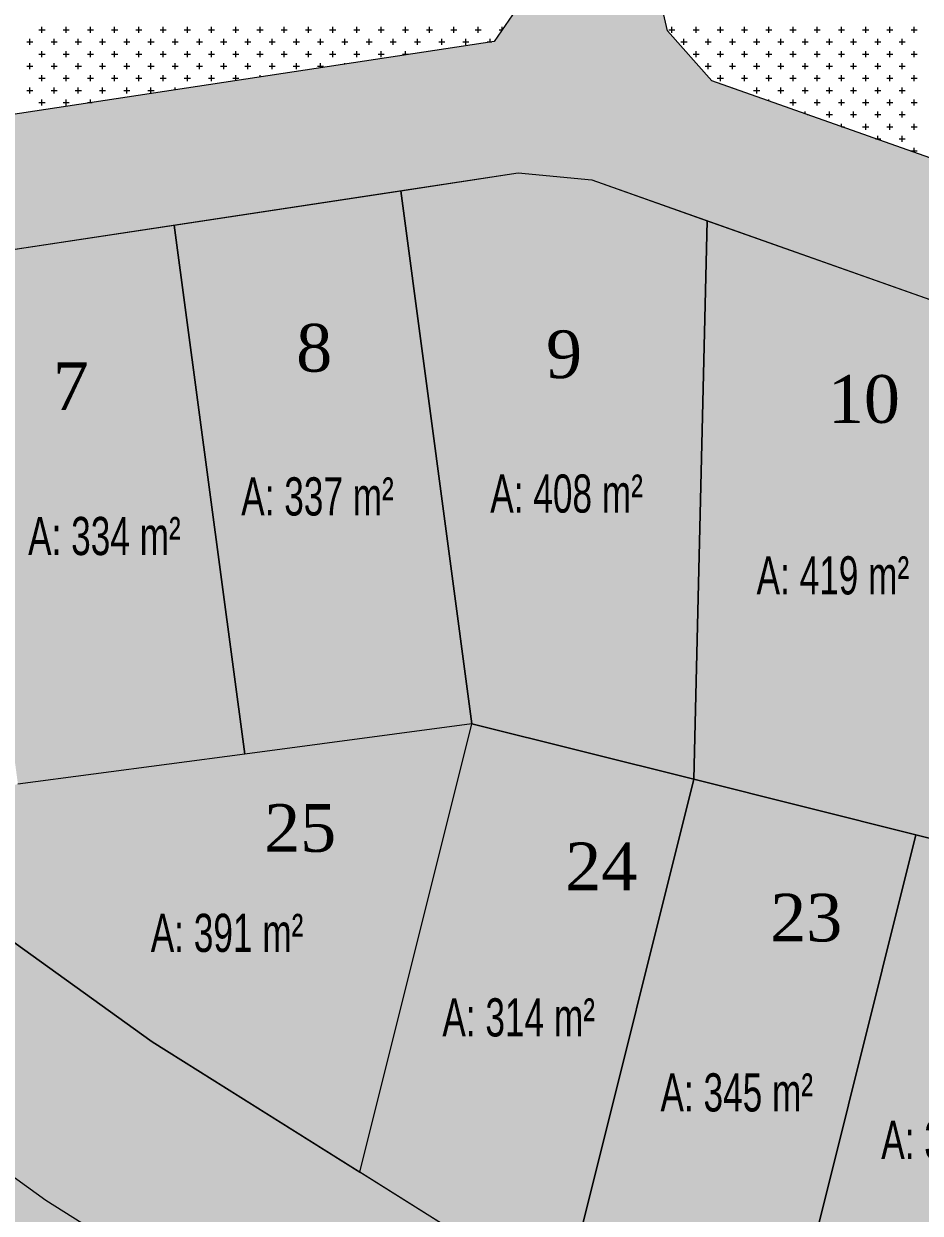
# Model space of a CAD drawing. Header units: metres. Extents: x 476631 to 477421, y 4483749 to 4484052.
# Drawn here: x 476904.5 to 476951.5, y 4483902.8 to 4483965.2 of the extents above; entities that cross this region are included whole.
import ezdxf

# ---------------------------------------------------------------- set-up
doc = ezdxf.new("R2010")
doc.units = ezdxf.units.M
for name, color, linetype, lineweight in [('M2', 1, 'Continuous', 25), ('PL_PARK', 97, 'Continuous', 0), ('serbest', 10, 'Continuous', 0), ('TK_PARSEL', 1, 'Continuous', 0), ('ZC_10', 1, 'Continuous', 0)]:
    doc.layers.add(name, color=color, linetype=linetype, lineweight=lineweight)
doc.styles.add('M2', font='', dxfattribs={"width": 0.9, "height": 12})
doc.styles.get("Standard").update_dxf_attribs({"font": 'TimesNewRoman.ttf'})
doc.styles.get('M2').set_extended_font_data('Swis721 LtCn BT')

msp = doc.modelspace()

# ---------------------------------------------------------------- hatches: boundary and pattern name
at = {"layer": 'M2', "true_color": 0x636466}
h = msp.add_hatch(color=251, dxfattribs=at)
h.dxf.hatch_style = 1
h.paths.add_polyline_path([(476934.864, 4483980.005), (476936.422, 4483981.879), (476925.226, 4483981.961), (476927.658, 4483980.153), (476930.716, 4483966.505), (476929.175, 4483964.253), (476880.118, 4483956.817), (476871.379, 4483952.416), (476882.27, 4483950.064), (476900.55, 4483952.835), (476930.438, 4483957.365), (476938.268, 4483964.815)])
h = msp.add_hatch(color=251, dxfattribs=at)
h.dxf.hatch_style = 1
h.paths.add_polyline_path([(476978.377, 4483951.865), (476968.979, 4483952.188), (476968.847, 4483952.193), (476940.59, 4483962.196), (476938.268, 4483964.815), (476930.438, 4483957.365), (476934.301, 4483956.997), (476954.868, 4483949.716), (476967.528, 4483945.234), (476979.215, 4483944.832)])
h = msp.add_hatch(color=251, dxfattribs=at)
h.dxf.hatch_style = 1
h.paths.add_polyline_path([(476894.309, 4483923.991), (476867.61, 4483925.541), (476867.379, 4483925.396), (476865.334, 4483912.305), (476868.356, 4483911.873), (476880.406, 4483913.363), (476881.074, 4483914.742), (476890.831, 4483914.176), (476902.647, 4483905.688), (476905.679, 4483903.511), (476931.627, 4483887.2), (476935.348, 4483896.673), (476911.262, 4483911.813)])
at = {"layer": 'serbest'}
h = msp.add_hatch(color=4, dxfattribs=at)
h.dxf.hatch_style = 1
h.paths.add_polyline_path([(476940.341, 4483954.859), (476934.301, 4483956.997), (476930.438, 4483957.365), (476924.283, 4483956.432), (476928.008, 4483928.481), (476939.65, 4483925.573)])
h = msp.add_hatch(color=4, dxfattribs=at)
h.dxf.hatch_style = 1
h.paths.add_polyline_path([(476924.283, 4483956.432), (476912.417, 4483954.633), (476916.113, 4483926.896), (476928.008, 4483928.481)])
h = msp.add_hatch(color=4, dxfattribs=at)
h.dxf.hatch_style = 1
h.paths.add_polyline_path([(476954.868, 4483949.716), (476940.341, 4483954.859), (476939.65, 4483925.573), (476951.292, 4483922.664), (476954.253, 4483921.924)])
h = msp.add_hatch(color=4, dxfattribs=at)
h.dxf.hatch_style = 1
h.paths.add_polyline_path([(476912.417, 4483954.633), (476900.55, 4483952.835), (476904.218, 4483925.311), (476916.113, 4483926.896)])
h = msp.add_hatch(color=4, dxfattribs=at)
h.dxf.hatch_style = 1
h.paths.add_polyline_path([(476928.008, 4483928.481), (476916.113, 4483926.896), (476904.218, 4483925.311), (476894.308, 4483923.991), (476911.262, 4483911.813), (476922.136, 4483904.978)])
h = msp.add_hatch(color=14, dxfattribs=at)
h.dxf.hatch_style = 1
h.paths.add_polyline_path([(476939.65, 4483925.573), (476928.008, 4483928.481), (476922.136, 4483904.978), (476932.826, 4483898.258)])
h = msp.add_hatch(color=4, dxfattribs=at)
h.dxf.hatch_style = 1
h.paths.add_polyline_path([(476951.292, 4483922.664), (476939.65, 4483925.573), (476932.826, 4483898.258), (476935.348, 4483896.673), (476944.371, 4483894.963)])
h = msp.add_hatch(color=4, dxfattribs=at)
h.dxf.hatch_style = 1
h.paths.add_polyline_path([(476962.934, 4483919.755), (476954.253, 4483921.924), (476951.292, 4483922.664), (476944.371, 4483894.963), (476956.181, 4483892.726)])
at = {"layer": 'TK_PARSEL', "true_color": 0x136734}
h = msp.add_hatch(color=116, dxfattribs=at)
h.dxf.hatch_style = 1
h.paths.add_polyline_path([(477006.818, 4483865.221), (477017.702, 4483890.503), (477016.557, 4483891.839), (476970.291, 4483879.876), (476931.627, 4483887.2), (476905.679, 4483903.511), (476902.647, 4483905.688), (476892.67, 4483889.881), (476895.43, 4483858.628), (476904.622, 4483849.343), (476940.098, 4483842.537), (476963.663, 4483842.152), (476979.4, 4483846.848), (476987.947, 4483851.53)])

# ---------------------------------------------------------------- linework, layer by layer
at = {"layer": 'PL_PARK', "color": 3}
for p, q in [((476938.268, 4483964.815), (476934.864, 4483980.005)), ((476930.716, 4483966.505), (476929.175, 4483964.253)), ((476940.59, 4483962.196), (476938.268, 4483964.815)), ((476929.175, 4483964.253), (476880.118, 4483956.817)), ((476968.847, 4483952.193), (476940.59, 4483962.196))]:
    msp.add_line(p, q, dxfattribs=at)
at = {"layer": 'PL_PARK', "color": 3, "linetype": 'Continuous'}
for p, q in [((476905.32, 4483964.87), (476905.638, 4483964.87)), ((476905.479, 4483964.711), (476905.479, 4483965.029)), ((476906.59, 4483964.87), (476906.907, 4483964.87)), ((476906.749, 4483964.711), (476906.749, 4483965.029)), ((476907.86, 4483964.87), (476908.177, 4483964.87)), ((476908.019, 4483964.711), (476908.019, 4483965.029)), ((476909.13, 4483964.87), (476909.448, 4483964.87)), ((476909.289, 4483964.711), (476909.289, 4483965.029)), ((476910.4, 4483964.87), (476910.718, 4483964.87)), ((476910.559, 4483964.711), (476910.559, 4483965.029)), ((476911.67, 4483964.87), (476911.988, 4483964.87)), ((476911.829, 4483964.711), (476911.829, 4483965.029)), ((476912.94, 4483964.87), (476913.258, 4483964.87)), ((476913.099, 4483964.711), (476913.099, 4483965.029)), ((476914.21, 4483964.87), (476914.528, 4483964.87)), ((476914.369, 4483964.711), (476914.369, 4483965.029)), ((476915.48, 4483964.87), (476915.798, 4483964.87)), ((476915.639, 4483964.711), (476915.639, 4483965.029)), ((476916.75, 4483964.87), (476917.068, 4483964.87)), ((476916.909, 4483964.711), (476916.909, 4483965.029)), ((476918.02, 4483964.87), (476918.338, 4483964.87)), ((476918.179, 4483964.711), (476918.179, 4483965.029)), ((476919.29, 4483964.87), (476919.608, 4483964.87)), ((476919.449, 4483964.711), (476919.449, 4483965.029)), ((476920.56, 4483964.87), (476920.878, 4483964.87)), ((476920.719, 4483964.711), (476920.719, 4483965.029)), ((476921.83, 4483964.87), (476922.148, 4483964.87)), ((476921.989, 4483964.711), (476921.989, 4483965.029)), ((476923.1, 4483964.87), (476923.418, 4483964.87)), ((476923.259, 4483964.711), (476923.259, 4483965.029)), ((476924.37, 4483964.87), (476924.688, 4483964.87)), ((476924.529, 4483964.711), (476924.529, 4483965.029)), ((476925.64, 4483964.87), (476925.958, 4483964.87)), ((476925.799, 4483964.711), (476925.799, 4483965.029)), ((476926.91, 4483964.87), (476927.228, 4483964.87)), ((476927.069, 4483964.711), (476927.069, 4483965.029)), ((476928.18, 4483964.87), (476928.498, 4483964.87)), ((476928.339, 4483964.711), (476928.339, 4483965.029)), ((476929.45, 4483964.87), (476929.597, 4483964.87)), ((476929.609, 4483964.887), (476929.609, 4483965.029)), ((476938.34, 4483964.87), (476938.657, 4483964.87)), ((476938.499, 4483964.711), (476938.499, 4483965.029)), ((476939.61, 4483964.87), (476939.927, 4483964.87)), ((476939.769, 4483964.711), (476939.769, 4483965.029)), ((476940.88, 4483964.87), (476941.197, 4483964.87)), ((476941.039, 4483964.711), (476941.039, 4483965.029)), ((476942.15, 4483964.87), (476942.467, 4483964.87)), ((476942.309, 4483964.711), (476942.309, 4483965.029)), ((476943.42, 4483964.87), (476943.737, 4483964.87)), ((476943.579, 4483964.711), (476943.579, 4483965.029)), ((476944.69, 4483964.87), (476945.007, 4483964.87)), ((476944.849, 4483964.711), (476944.849, 4483965.029)), ((476945.96, 4483964.87), (476946.277, 4483964.87)), ((476946.119, 4483964.711), (476946.119, 4483965.029)), ((476947.23, 4483964.87), (476947.547, 4483964.87)), ((476947.389, 4483964.711), (476947.389, 4483965.029)), ((476948.5, 4483964.87), (476948.817, 4483964.87)), ((476948.659, 4483964.711), (476948.659, 4483965.029)), ((476949.77, 4483964.87), (476950.087, 4483964.87)), ((476949.929, 4483964.711), (476949.929, 4483965.029)), ((476951.04, 4483964.87), (476951.357, 4483964.87)), ((476951.199, 4483964.711), (476951.199, 4483965.029)), ((476904.685, 4483964.235), (476905.003, 4483964.235)), ((476904.844, 4483964.076), (476904.844, 4483964.394)), ((476905.955, 4483964.235), (476906.273, 4483964.235)), ((476906.114, 4483964.076), (476906.114, 4483964.394)), ((476907.225, 4483964.235), (476907.543, 4483964.235)), ((476907.384, 4483964.076), (476907.384, 4483964.394)), ((476908.495, 4483964.235), (476908.813, 4483964.235)), ((476908.654, 4483964.076), (476908.654, 4483964.394)), ((476909.765, 4483964.235), (476910.083, 4483964.235)), ((476909.924, 4483964.076), (476909.924, 4483964.394)), ((476911.035, 4483964.235), (476911.353, 4483964.235)), ((476911.194, 4483964.076), (476911.194, 4483964.394)), ((476912.305, 4483964.235), (476912.623, 4483964.235)), ((476912.464, 4483964.076), (476912.464, 4483964.394)), ((476913.575, 4483964.235), (476913.893, 4483964.235)), ((476913.734, 4483964.076), (476913.734, 4483964.394)), ((476914.845, 4483964.235), (476915.163, 4483964.235)), ((476915.004, 4483964.076), (476915.004, 4483964.394)), ((476916.115, 4483964.235), (476916.433, 4483964.235)), ((476916.274, 4483964.076), (476916.274, 4483964.394)), ((476917.385, 4483964.235), (476917.703, 4483964.235)), ((476917.544, 4483964.076), (476917.544, 4483964.394)), ((476918.655, 4483964.235), (476918.973, 4483964.235)), ((476918.814, 4483964.076), (476918.814, 4483964.394)), ((476919.925, 4483964.235), (476920.243, 4483964.235)), ((476920.084, 4483964.076), (476920.084, 4483964.394)), ((476921.195, 4483964.235), (476921.513, 4483964.235)), ((476921.354, 4483964.076), (476921.354, 4483964.394)), ((476922.465, 4483964.235), (476922.783, 4483964.235)), ((476922.624, 4483964.076), (476922.624, 4483964.394)), ((476923.735, 4483964.235), (476924.053, 4483964.235)), ((476923.894, 4483964.076), (476923.894, 4483964.394)), ((476925.005, 4483964.235), (476925.323, 4483964.235)), ((476925.164, 4483964.076), (476925.164, 4483964.394)), ((476926.275, 4483964.235), (476926.593, 4483964.235)), ((476926.434, 4483964.076), (476926.434, 4483964.394)), ((476927.545, 4483964.235), (476927.863, 4483964.235)), ((476927.704, 4483964.076), (476927.704, 4483964.394)), ((476928.815, 4483964.235), (476929.055, 4483964.235)), ((476928.974, 4483964.223), (476928.974, 4483964.394)), ((476938.975, 4483964.235), (476939.292, 4483964.235)), ((476939.134, 4483964.076), (476939.134, 4483964.394)), ((476940.245, 4483964.235), (476940.562, 4483964.235)), ((476940.404, 4483964.076), (476940.404, 4483964.394)), ((476941.515, 4483964.235), (476941.832, 4483964.235)), ((476941.674, 4483964.076), (476941.674, 4483964.394)), ((476942.785, 4483964.235), (476943.102, 4483964.235)), ((476942.944, 4483964.076), (476942.944, 4483964.394)), ((476944.055, 4483964.235), (476944.372, 4483964.235)), ((476944.214, 4483964.076), (476944.214, 4483964.394)), ((476945.325, 4483964.235), (476945.642, 4483964.235)), ((476945.484, 4483964.076), (476945.484, 4483964.394)), ((476946.595, 4483964.235), (476946.912, 4483964.235)), ((476946.754, 4483964.076), (476946.754, 4483964.394)), ((476947.865, 4483964.235), (476948.182, 4483964.235)), ((476948.024, 4483964.076), (476948.024, 4483964.394)), ((476949.135, 4483964.235), (476949.452, 4483964.235)), ((476949.294, 4483964.076), (476949.294, 4483964.394)), ((476950.405, 4483964.235), (476950.722, 4483964.235)), ((476950.564, 4483964.076), (476950.564, 4483964.394)), ((476905.32, 4483963.6), (476905.638, 4483963.6)), ((476905.479, 4483963.441), (476905.479, 4483963.759)), ((476906.59, 4483963.6), (476906.907, 4483963.6)), ((476906.749, 4483963.441), (476906.749, 4483963.759)), ((476907.86, 4483963.6), (476908.177, 4483963.6)), ((476908.019, 4483963.441), (476908.019, 4483963.759)), ((476909.13, 4483963.6), (476909.448, 4483963.6)), ((476909.289, 4483963.441), (476909.289, 4483963.759)), ((476910.4, 4483963.6), (476910.718, 4483963.6)), ((476910.559, 4483963.441), (476910.559, 4483963.759)), ((476911.67, 4483963.6), (476911.988, 4483963.6)), ((476911.829, 4483963.441), (476911.829, 4483963.759)), ((476912.94, 4483963.6), (476913.258, 4483963.6)), ((476913.099, 4483963.441), (476913.099, 4483963.759)), ((476914.21, 4483963.6), (476914.528, 4483963.6)), ((476914.369, 4483963.441), (476914.369, 4483963.759)), ((476915.48, 4483963.6), (476915.798, 4483963.6)), ((476915.639, 4483963.441), (476915.639, 4483963.759)), ((476916.75, 4483963.6), (476917.068, 4483963.6)), ((476916.909, 4483963.441), (476916.909, 4483963.759)), ((476918.02, 4483963.6), (476918.338, 4483963.6)), ((476918.179, 4483963.441), (476918.179, 4483963.759)), ((476919.29, 4483963.6), (476919.608, 4483963.6)), ((476919.449, 4483963.441), (476919.449, 4483963.759)), ((476920.56, 4483963.6), (476920.878, 4483963.6)), ((476920.719, 4483963.441), (476920.719, 4483963.759)), ((476921.83, 4483963.6), (476922.148, 4483963.6)), ((476921.989, 4483963.441), (476921.989, 4483963.759)), ((476923.1, 4483963.6), (476923.418, 4483963.6)), ((476923.259, 4483963.441), (476923.259, 4483963.759)), ((476924.37, 4483963.6), (476924.688, 4483963.6)), ((476924.529, 4483963.549), (476924.529, 4483963.759)), ((476925.799, 4483963.741), (476925.799, 4483963.759)), ((476939.61, 4483963.6), (476939.927, 4483963.6)), ((476939.769, 4483963.441), (476939.769, 4483963.759)), ((476940.88, 4483963.6), (476941.197, 4483963.6)), ((476941.039, 4483963.441), (476941.039, 4483963.759)), ((476942.15, 4483963.6), (476942.467, 4483963.6)), ((476942.309, 4483963.441), (476942.309, 4483963.759)), ((476943.42, 4483963.6), (476943.737, 4483963.6)), ((476943.579, 4483963.441), (476943.579, 4483963.759)), ((476944.69, 4483963.6), (476945.007, 4483963.6)), ((476944.849, 4483963.441), (476944.849, 4483963.759)), ((476945.96, 4483963.6), (476946.277, 4483963.6)), ((476946.119, 4483963.441), (476946.119, 4483963.759)), ((476947.23, 4483963.6), (476947.547, 4483963.6)), ((476947.389, 4483963.441), (476947.389, 4483963.759)), ((476948.5, 4483963.6), (476948.817, 4483963.6)), ((476948.659, 4483963.441), (476948.659, 4483963.759)), ((476949.77, 4483963.6), (476950.087, 4483963.6)), ((476949.929, 4483963.441), (476949.929, 4483963.759)), ((476951.04, 4483963.6), (476951.357, 4483963.6)), ((476951.199, 4483963.441), (476951.199, 4483963.759)), ((476904.685, 4483962.965), (476905.003, 4483962.965)), ((476904.844, 4483962.806), (476904.844, 4483963.124)), ((476905.955, 4483962.965), (476906.273, 4483962.965)), ((476906.114, 4483962.806), (476906.114, 4483963.124)), ((476907.225, 4483962.965), (476907.543, 4483962.965)), ((476907.384, 4483962.806), (476907.384, 4483963.124)), ((476908.495, 4483962.965), (476908.813, 4483962.965)), ((476908.654, 4483962.806), (476908.654, 4483963.124)), ((476909.765, 4483962.965), (476910.083, 4483962.965)), ((476909.924, 4483962.806), (476909.924, 4483963.124)), ((476911.035, 4483962.965), (476911.353, 4483962.965)), ((476911.194, 4483962.806), (476911.194, 4483963.124)), ((476912.305, 4483962.965), (476912.623, 4483962.965)), ((476912.464, 4483962.806), (476912.464, 4483963.124)), ((476913.575, 4483962.965), (476913.893, 4483962.965)), ((476913.734, 4483962.806), (476913.734, 4483963.124)), ((476914.845, 4483962.965), (476915.163, 4483962.965)), ((476915.004, 4483962.806), (476915.004, 4483963.124)), ((476916.115, 4483962.965), (476916.433, 4483962.965)), ((476916.274, 4483962.806), (476916.274, 4483963.124)), ((476917.385, 4483962.965), (476917.703, 4483962.965)), ((476917.544, 4483962.806), (476917.544, 4483963.124)), ((476918.655, 4483962.965), (476918.973, 4483962.965)), ((476918.814, 4483962.806), (476918.814, 4483963.124)), ((476919.925, 4483962.965), (476920.243, 4483962.965)), ((476920.084, 4483962.875), (476920.084, 4483963.124)), ((476921.354, 4483963.068), (476921.354, 4483963.124)), ((476940.245, 4483962.965), (476940.562, 4483962.965)), ((476940.404, 4483962.806), (476940.404, 4483963.124)), ((476941.515, 4483962.965), (476941.832, 4483962.965)), ((476941.674, 4483962.806), (476941.674, 4483963.124)), ((476942.785, 4483962.965), (476943.102, 4483962.965)), ((476942.944, 4483962.806), (476942.944, 4483963.124)), ((476944.055, 4483962.965), (476944.372, 4483962.965)), ((476944.214, 4483962.806), (476944.214, 4483963.124)), ((476945.325, 4483962.965), (476945.642, 4483962.965)), ((476945.484, 4483962.806), (476945.484, 4483963.124)), ((476946.595, 4483962.965), (476946.912, 4483962.965)), ((476946.754, 4483962.806), (476946.754, 4483963.124)), ((476947.865, 4483962.965), (476948.182, 4483962.965)), ((476948.024, 4483962.806), (476948.024, 4483963.124)), ((476949.135, 4483962.965), (476949.452, 4483962.965)), ((476949.294, 4483962.806), (476949.294, 4483963.124)), ((476950.405, 4483962.965), (476950.722, 4483962.965)), ((476950.564, 4483962.806), (476950.564, 4483963.124)), ((476905.32, 4483962.33), (476905.638, 4483962.33)), ((476905.479, 4483962.171), (476905.479, 4483962.489)), ((476906.59, 4483962.33), (476906.907, 4483962.33)), ((476906.749, 4483962.171), (476906.749, 4483962.489)), ((476907.86, 4483962.33), (476908.177, 4483962.33)), ((476908.019, 4483962.171), (476908.019, 4483962.489)), ((476909.13, 4483962.33), (476909.448, 4483962.33)), ((476909.289, 4483962.171), (476909.289, 4483962.489)), ((476910.4, 4483962.33), (476910.718, 4483962.33)), ((476910.559, 4483962.171), (476910.559, 4483962.489)), ((476911.67, 4483962.33), (476911.988, 4483962.33)), ((476911.829, 4483962.171), (476911.829, 4483962.489)), ((476912.94, 4483962.33), (476913.258, 4483962.33)), ((476913.099, 4483962.171), (476913.099, 4483962.489)), ((476914.21, 4483962.33), (476914.528, 4483962.33)), ((476914.369, 4483962.171), (476914.369, 4483962.489)), ((476915.48, 4483962.33), (476915.798, 4483962.33)), ((476915.639, 4483962.201), (476915.639, 4483962.489)), ((476916.909, 4483962.394), (476916.909, 4483962.489)), ((476940.88, 4483962.33), (476941.197, 4483962.33)), ((476941.039, 4483962.171), (476941.039, 4483962.489)), ((476942.15, 4483962.33), (476942.467, 4483962.33)), ((476942.309, 4483962.171), (476942.309, 4483962.489)), ((476943.42, 4483962.33), (476943.737, 4483962.33)), ((476943.579, 4483962.171), (476943.579, 4483962.489)), ((476944.69, 4483962.33), (476945.007, 4483962.33)), ((476944.849, 4483962.171), (476944.849, 4483962.489)), ((476945.96, 4483962.33), (476946.277, 4483962.33)), ((476946.119, 4483962.171), (476946.119, 4483962.489)), ((476947.23, 4483962.33), (476947.547, 4483962.33)), ((476947.389, 4483962.171), (476947.389, 4483962.489)), ((476948.5, 4483962.33), (476948.817, 4483962.33)), ((476948.659, 4483962.171), (476948.659, 4483962.489)), ((476949.77, 4483962.33), (476950.087, 4483962.33)), ((476949.929, 4483962.171), (476949.929, 4483962.489)), ((476951.04, 4483962.33), (476951.357, 4483962.33)), ((476951.199, 4483962.171), (476951.199, 4483962.489)), ((476904.685, 4483961.695), (476905.003, 4483961.695)), ((476904.844, 4483961.536), (476904.844, 4483961.854)), ((476905.955, 4483961.695), (476906.273, 4483961.695)), ((476906.114, 4483961.536), (476906.114, 4483961.854)), ((476907.225, 4483961.695), (476907.543, 4483961.695)), ((476907.384, 4483961.536), (476907.384, 4483961.854)), ((476908.495, 4483961.695), (476908.813, 4483961.695)), ((476908.654, 4483961.536), (476908.654, 4483961.854)), ((476909.765, 4483961.695), (476910.083, 4483961.695)), ((476909.924, 4483961.536), (476909.924, 4483961.854)), ((476911.035, 4483961.695), (476911.353, 4483961.695)), ((476911.194, 4483961.536), (476911.194, 4483961.854)), ((476912.464, 4483961.72), (476912.464, 4483961.854)), ((476941.674, 4483961.812), (476941.674, 4483961.854)), ((476942.785, 4483961.695), (476943.102, 4483961.695)), ((476942.944, 4483961.536), (476942.944, 4483961.854)), ((476944.055, 4483961.695), (476944.372, 4483961.695)), ((476944.214, 4483961.536), (476944.214, 4483961.854)), ((476945.325, 4483961.695), (476945.642, 4483961.695)), ((476945.484, 4483961.536), (476945.484, 4483961.854)), ((476946.595, 4483961.695), (476946.912, 4483961.695)), ((476946.754, 4483961.536), (476946.754, 4483961.854)), ((476947.865, 4483961.695), (476948.182, 4483961.695)), ((476948.024, 4483961.536), (476948.024, 4483961.854)), ((476949.135, 4483961.695), (476949.452, 4483961.695)), ((476949.294, 4483961.536), (476949.294, 4483961.854)), ((476950.405, 4483961.695), (476950.722, 4483961.695)), ((476950.564, 4483961.536), (476950.564, 4483961.854)), ((476905.479, 4483960.901), (476905.479, 4483961.219)), ((476906.749, 4483960.901), (476906.749, 4483961.219)), ((476908.019, 4483961.046), (476908.019, 4483961.219)), ((476943.579, 4483961.138), (476943.579, 4483961.219)), ((476944.849, 4483960.901), (476944.849, 4483961.219)), ((476946.119, 4483960.901), (476946.119, 4483961.219)), ((476947.389, 4483960.901), (476947.389, 4483961.219)), ((476948.659, 4483960.901), (476948.659, 4483961.219)), ((476949.929, 4483960.901), (476949.929, 4483961.219)), ((476951.199, 4483960.901), (476951.199, 4483961.219)), ((476904.844, 4483960.565), (476904.844, 4483960.584)), ((476905.32, 4483961.06), (476905.638, 4483961.06)), ((476906.59, 4483961.06), (476906.907, 4483961.06)), ((476907.86, 4483961.06), (476908.108, 4483961.06)), ((476944.69, 4483961.06), (476945.007, 4483961.06)), ((476945.484, 4483960.464), (476945.484, 4483960.584)), ((476945.96, 4483961.06), (476946.277, 4483961.06)), ((476946.754, 4483960.266), (476946.754, 4483960.584)), ((476947.23, 4483961.06), (476947.547, 4483961.06)), ((476948.024, 4483960.266), (476948.024, 4483960.584)), ((476948.5, 4483961.06), (476948.817, 4483961.06)), ((476949.294, 4483960.266), (476949.294, 4483960.584)), ((476949.77, 4483961.06), (476950.087, 4483961.06)), ((476950.564, 4483960.266), (476950.564, 4483960.584)), ((476951.04, 4483961.06), (476951.357, 4483961.06)), ((476945.593, 4483960.425), (476945.642, 4483960.425)), ((476946.595, 4483960.425), (476946.912, 4483960.425)), ((476947.389, 4483959.789), (476947.389, 4483959.949)), ((476947.865, 4483960.425), (476948.182, 4483960.425)), ((476948.659, 4483959.631), (476948.659, 4483959.949)), ((476949.135, 4483960.425), (476949.452, 4483960.425)), ((476949.929, 4483959.631), (476949.929, 4483959.949)), ((476950.405, 4483960.425), (476950.722, 4483960.425)), ((476951.199, 4483959.631), (476951.199, 4483959.949)), ((476947.387, 4483959.79), (476947.547, 4483959.79)), ((476948.5, 4483959.79), (476948.817, 4483959.79)), ((476949.294, 4483959.115), (476949.294, 4483959.314)), ((476949.77, 4483959.79), (476950.087, 4483959.79)), ((476950.564, 4483958.996), (476950.564, 4483959.314)), ((476951.04, 4483959.79), (476951.357, 4483959.79)), ((476949.18, 4483959.155), (476949.452, 4483959.155)), ((476950.405, 4483959.155), (476950.722, 4483959.155)), ((476951.199, 4483958.44), (476951.199, 4483958.679)), ((476951.04, 4483958.52), (476951.357, 4483958.52))]:
    msp.add_line(p, q, dxfattribs=at)
at = {"layer": 'TK_PARSEL'}
for p, q in [((476882.27, 4483950.064), (476930.438, 4483957.365)), ((476924.283, 4483956.432), (476930.438, 4483957.365)), ((476930.438, 4483957.365), (476934.301, 4483956.997)), ((476930.438, 4483957.365), (476934.301, 4483956.997)), ((476934.301, 4483956.997), (476967.528, 4483945.234)), ((476934.301, 4483956.997), (476940.341, 4483954.859)), ((476912.417, 4483954.633), (476924.283, 4483956.432)), ((476924.283, 4483956.432), (476928.008, 4483928.481)), ((476928.008, 4483928.481), (476924.283, 4483956.432)), ((476940.341, 4483954.859), (476939.65, 4483925.573)), ((476939.65, 4483925.573), (476940.341, 4483954.859)), ((476940.341, 4483954.859), (476954.868, 4483949.716)), ((476900.55, 4483952.835), (476912.417, 4483954.633)), ((476912.417, 4483954.633), (476916.113, 4483926.896)), ((476916.113, 4483926.896), (476912.417, 4483954.633)), ((476928.008, 4483928.481), (476916.113, 4483926.896)), ((476928.008, 4483928.481), (476916.113, 4483926.896)), ((476922.136, 4483904.978), (476928.008, 4483928.481)), ((476922.136, 4483904.978), (476928.008, 4483928.481)), ((476939.65, 4483925.573), (476928.008, 4483928.481)), ((476928.008, 4483928.481), (476928.008, 4483928.481)), ((476928.008, 4483928.481), (476939.65, 4483925.573)), ((476916.113, 4483926.896), (476904.218, 4483925.311)), ((476916.113, 4483926.896), (476904.218, 4483925.311)), ((476916.113, 4483926.896), (476916.113, 4483926.896)), ((476932.826, 4483898.258), (476939.65, 4483925.573)), ((476939.65, 4483925.573), (476932.826, 4483898.258)), ((476951.292, 4483922.664), (476939.65, 4483925.573)), ((476939.65, 4483925.573), (476939.65, 4483925.573)), ((476939.65, 4483925.573), (476951.292, 4483922.664)), ((476911.262, 4483911.813), (476894.308, 4483923.991)), ((476894.308, 4483923.991), (476911.262, 4483911.813)), ((476944.371, 4483894.963), (476951.292, 4483922.664)), ((476951.292, 4483922.664), (476944.371, 4483894.963)), ((476954.253, 4483921.924), (476951.292, 4483922.664)), ((476951.292, 4483922.664), (476954.253, 4483921.924)), ((476935.348, 4483896.673), (476911.262, 4483911.813)), ((476911.262, 4483911.813), (476922.136, 4483904.978)), ((476932.826, 4483898.258), (476922.136, 4483904.978)), ((476922.136, 4483904.978), (476922.136, 4483904.978)), ((476922.136, 4483904.978), (476922.136, 4483904.978))]:
    msp.add_line(p, q, dxfattribs=at)
at = {"layer": 'ZC_10'}
for p, q in [((476902.647, 4483905.689, 218.1), (476905.679, 4483903.511, 218.1)), ((476902.647, 4483905.689, 218.1), (476905.679, 4483903.511, 218.1)), ((476902.647, 4483905.689, 218.1), (476905.679, 4483903.511, 218.1)), ((476905.679, 4483903.511, 218.1), (476931.627, 4483887.2, 218.1)), ((476905.679, 4483903.511, 218.1), (476931.627, 4483887.2, 218.1)), ((476905.679, 4483903.511, 218.1), (476931.627, 4483887.2, 218.1))]:
    msp.add_line(p, q, dxfattribs=at)

# ---------------------------------------------------------------- texts
at = {"layer": 'M2', "color": 1, "style": 'M2', "width": 0.9}
for s, p in [('A: 337 m²', (476915.922, 4483939.405)), ('A: 408 m²', (476928.979, 4483939.556)), ('A: 334 m²', (476904.753, 4483937.33)), ('A: 419 m²', (476942.939, 4483935.267)), ('A: 391 m²', (476911.182, 4483916.52)), ('A: 345 m²', (476937.901, 4483908.154)), ('A: 338 m²', (476949.473, 4483905.665))]:
    msp.add_text(s, height=2, dxfattribs=at).set_placement(p)
at = {"layer": 'M2', "color": 14, "style": 'M2', "width": 0.9}
msp.add_text('A: 314 m²', height=2, dxfattribs=at).set_placement((476926.467, 4483912.088))
at = {"layer": 'serbest', "char_height": 2.5, "attachment_point": 1}
for s, insert in [('8', (476918.806, 4483949.448)), ('9', (476931.903, 4483949.112)), ('7', (476906.045, 4483947.434)), ('10', (476946.678, 4483946.762)), ('25', (476917.127, 4483924.271)), ('24', (476932.91, 4483922.257)), ('23', (476943.656, 4483919.571))]:
    msp.add_mtext_dynamic_manual_height_columns(s, width=11.84476, gutter_width=12.5, heights=[0], dxfattribs=dict(at, insert=insert))

doc.saveas('drawing.dxf')
